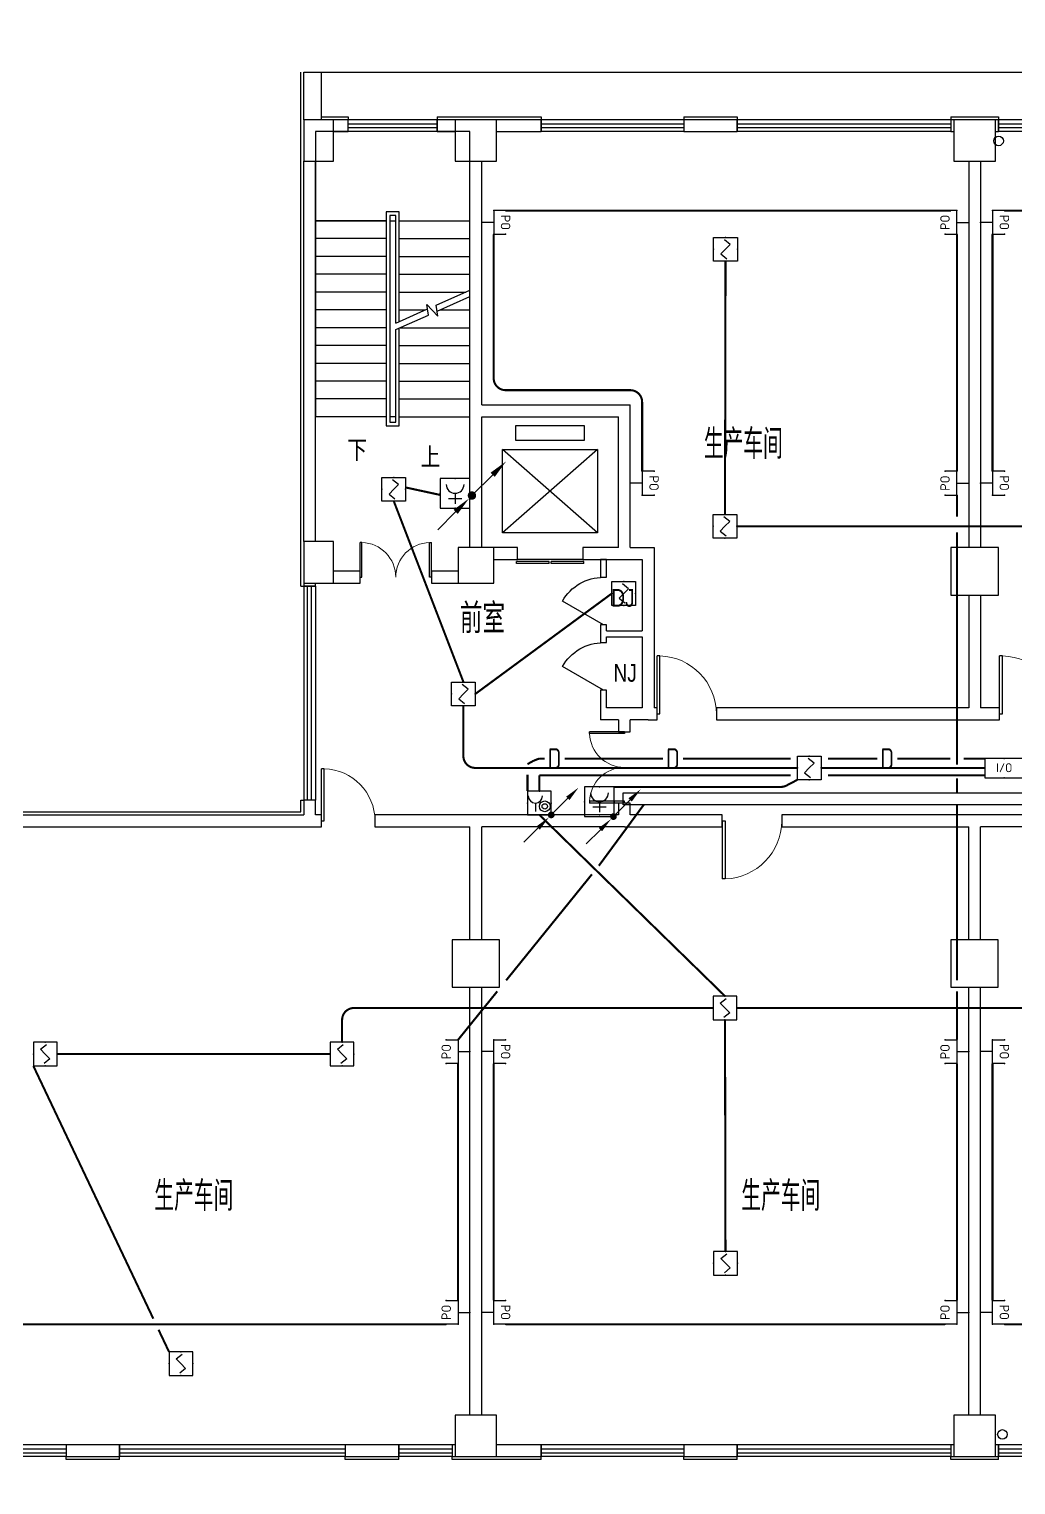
# Model space of a CAD drawing. Extents: x 2166032 to 5302137, y 581493 to 2416206.
# Drawn here: x 2570464 to 2587083, y 1123625 to 1148125 of the extents above; entities that cross this region are included whole.
import ezdxf
from ezdxf.enums import TextEntityAlignment as Align

# ---------------------------------------------------------------- set-up
doc = ezdxf.new("R2010")
doc.units = 0
doc.header["$LTSCALE"] = 1000
doc.header["$MEASUREMENT"] = 0
doc.linetypes.add('CENTER2', pattern=[1.14, 0.75, -0.13, 0.13, -0.13])
for name, color, linetype in [('CABLETRAY', 4, 'Continuous'), ('COLUMN', 2, 'Continuous'), ('DIM_SYMB', 3, 'Continuous'), ('EQUIP-消防', 3, 'Continuous'), ('EQUIP-通讯', 3, 'Continuous'), ('LWIRE', 4, 'Continuous'), ('PUB_TEXT', 7, 'Continuous'), ('SIG_TEXT', 7, 'Continuous'), ('STAIR', 8, 'Continuous'), ('SURFACE', 8, 'Continuous'), ('WALL', 8, 'Continuous'), ('WINDOW', 8, 'Continuous'), ('WIRE-消防', 4, 'Continuous'), ('WIRE-电源', 10, 'Continuous'), ('WIRE-电话', 4, 'CENTER2'), ('WIRE-网络', 6, 'Continuous'), ('屋面', 151, 'Continuous')]:
    doc.layers.add(name, color=color, linetype=linetype)
doc.styles.add('_HZTXT', font='！tssdeng.shx', dxfattribs={"width": 0.8, "bigfont": '！tssdchn.shx'})
doc.styles.add('_TCH_DIM', font='tssdeng.shx', dxfattribs={"bigfont": 'tssdchn.shx'})
doc.styles.add('_TEL_DIM', font='@tssdeng.shx', dxfattribs={"width": 0.8, "height": 3.5, "bigfont": '!tssdchn.shx'})
doc.styles.get("Standard").update_dxf_attribs({"font": 'tssdeng.shx', "bigfont": 'tssdchn.shx'})
doc.styles.add('TSSD_REIN', font='tssdeng.shx', dxfattribs={"width": 0.7, "bigfont": 'tssdchn.shx'})

# ---------------------------------------------------------------- blocks, each defined once
blk = doc.blocks.new('$equip$00001847')
for p, q in [((-0.5, 0.499), (-0.5, 0.999)), ((0.5, 0.999), (0.5, 0.499)), ((0.5, 0.499), (-0.5, 0.499)), ((0, 0.5), (0, 0))]:
    blk.add_line(p, q)
for p in [(-0.5, 0.999), (0.5, 0.999), (-0.5, 0.499), (0, 0), (0.5, 0.499)]:
    blk.add_point(p)
at = {"color": 7, "style": '_TEL_DIM'}
blk.add_attdef('$TEXT$', text='', height=0.4, dxfattribs=at).set_placement((0, 0.999), align=Align.MIDDLE_CENTER)
at = {"color": 7, "style": '_TEL_DIM', "flags": 1}
blk.add_attdef('A', text='', height=0.00002, dxfattribs=at).set_placement((0, 0), align=Align.MIDDLE_CENTER)
blk = doc.blocks.new('$equip$00001700')
for p, q in [((-0.5, 0.5), (-0.5, -0.5)), ((0.5, 0.5), (-0.5, 0.5)), ((-0.2, 0.2), (0.05, 0.4)), ((0, 0), (-0.2, 0.2)), ((0, 0), (0.2, -0.2)), ((0.5, -0.5), (0.5, 0.5)), ((-0.5, -0.5), (0.5, -0.5)), ((0.2, -0.2), (-0.05, -0.4))]:
    blk.add_line(p, q)
for p in [(-0.5, 0), (0, 0.5), (0.5, 0), (0, -0.5)]:
    blk.add_point(p)
at = {"flags": 1}
for tag, height, p in [('A', 0.00002, (0, 0)), ('B', 0.4, (0.75, -0.204))]:
    blk.add_attdef(tag, text='', height=height, dxfattribs=at).set_placement(p, align=Align.MIDDLE_CENTER)
blk = doc.blocks.new('$equip$00001711')
for p, q in [((-0.5, 1), (-0.5, 0)), ((0.5, 1), (-0.5, 1)), ((0.5, 0), (0.5, 1)), ((-0.5, 0), (0.5, 0)), ((-0.169, 0.5), (-0.169, 0.15))]:
    blk.add_line(p, q)
for radius in [0.226, 0.113]:
    blk.add_circle((0.227, 0.36), radius)
blk.add_arc((-0.169, 0.8), 0.3, 180, 0)
for p in [(0, 1), (-0.5, 0.5), (0, 0), (0.5, 0.5)]:
    blk.add_point(p)
at = {"flags": 1}
for tag, height, p in [('A', 0.00002, (0, 0)), ('B', 0.4, (0.759, 0.309))]:
    blk.add_attdef(tag, text='', height=height, dxfattribs=at).set_placement(p, align=Align.MIDDLE_CENTER)
blk = doc.blocks.new('$equip$00001712')
for p, q in [((-0.5, 1), (-0.5, 0)), ((0.5, 1), (-0.5, 1)), ((0.5, 0), (0.5, 1)), ((0, 0.5), (0, 0.15)), ((-0.5, 0), (0.5, 0)), ((-0.219, 0.331), (0.222, 0.331))]:
    blk.add_line(p, q)
blk.add_arc((0, 0.8), 0.3, 180, 0)
for p in [(0, 1), (-0.5, 0.5), (0.5, 0.5), (0, 0)]:
    blk.add_point(p)
at = {"flags": 1}
for tag, height, p in [('B', 0.4, (0.726, 0.302)), ('A', 0.00002, (0, 0))]:
    blk.add_attdef(tag, text='', height=height, dxfattribs=at).set_placement(p, align=Align.MIDDLE_CENTER)
blk = doc.blocks.new('$TelecSys$00000081')
for p, q in [((0.104, 0.104), (0.104, 0.104)), ((-0.104, -0.104), (-0.104, -0.104)), ((-1.15, -1.15), (-0.55, -0.55))]:
    blk.add_line(p, q)
at = {"const_width": 0.142}
blk.add_lwpolyline([(0.071, 0, 1), (-0.071, 0, 1)], format="xyb", close=True, dxfattribs=at)
blk.add_solid([(-0.62, -0.48), (-0.48, -0.62), (-0.1, -0.1)])
at = {"width": 0.8, "flags": 9}
blk.add_attdef('A', (0, 0), '', height=0.00002, rotation=180, dxfattribs=at)
blk = doc.blocks.new('$TelecSys$00000079')
for p, q in [((0.7, 0.7), (0, 0)), ((0.104, 0.104), (0.104, 0.104)), ((-0.104, -0.104), (-0.104, -0.104))]:
    blk.add_line(p, q)
at = {"const_width": 0.142}
blk.add_lwpolyline([(-0.071, 0, 1), (0.071, 0, 1)], format="xyb", close=True, dxfattribs=at)
blk.add_solid([(0.63, 0.77), (0.77, 0.63), (1.15, 1.15)])
at = {"width": 0.8, "flags": 9}
blk.add_attdef('A', (0, 0), '', height=0.00002, dxfattribs=at)
blk = doc.blocks.new('$equip$00001926')
for p, q in [((0.65, 0.65), (-0.65, 0.65)), ((-0.65, 0.65), (-0.65, 0)), ((0.65, 0), (0.65, 0.65)), ((-0.65, 0), (0.65, 0))]:
    blk.add_line(p, q)
for p in [(0, 0.65), (-0.65, 0.325), (0, 0), (0.65, 0.325)]:
    blk.add_point(p)
at = {"color": 7, "style": '_TEL_DIM'}
blk.add_attdef('$TEXT$', text='', height=0.3, dxfattribs=at).set_placement((0.006, 0.343), align=Align.MIDDLE_CENTER)
at = {"color": 7, "style": '_TEL_DIM', "flags": 1}
blk.add_attdef('A', text='', height=0.00002, dxfattribs=at).set_placement((0, 0), align=Align.MIDDLE_CENTER)
blk = doc.blocks.new('$DorLib2D$00000002')
for p, q in [((-0.5, 0), (-0.5, 0.4875)), ((-0.475, 0.4875), (-0.5, 0.4875)), ((-0.475, 0), (-0.475, 0.4875)), ((0.475, 0), (0.475, 0.4875)), ((0.475, 0.4875), (0.5, 0.4875)), ((0.5, 0), (0.5, 0.4875)), ((-0.5, 0), (-0.475, 0)), ((0.5, 0), (0.475, 0))]:
    blk.add_line(p, q)
at = {"lineweight": 13}
for centre, start, end in [((-0.4875, 0), 0, 88.53072), ((0.4875, 0), 91.46928, 180)]:
    blk.add_arc(centre, 0.4875, start, end, dxfattribs=at)
blk = doc.blocks.new('$TCHSYS$WIN2D')
for p, q in [((-0.5, 0.5), (0.5, 0.5)), ((-0.5, 0.5), (-0.5, -0.5)), ((0.5, 0.5), (0.5, -0.5)), ((0.5, 0.1667), (-0.5, 0.1667)), ((0.5, -0.1667), (-0.5, -0.1667)), ((-0.5, -0.5), (0.5, -0.5))]:
    blk.add_line(p, q)
blk = doc.blocks.new('$TCHSYS$LDOR22D')
for p, q in [((-0.517, 0.833), (-0.017, 0.833)), ((-0.517, 0.833), (-0.517, 0.667)), ((-0.017, 0.833), (-0.017, 0.667)), ((0.017, 0.833), (0.017, 0.667)), ((0.017, 0.833), (0.517, 0.833)), ((0.517, 0.833), (0.517, 0.667)), ((-0.517, 0.667), (-0.017, 0.667)), ((-0.5, 0.5), (0.5, 0.5)), ((0.017, 0.667), (0.517, 0.667))]:
    blk.add_line(p, q)
blk = doc.blocks.new('$DorLib2D$00000214')
at = {"color": 0}
blk.add_line((0.5, 0), (0, 0.866), dxfattribs=at)
blk.add_arc((0.5, 0), 1, 120, 180, dxfattribs=at)
blk = doc.blocks.new('$TCHSYS$DOOR2D')
for p, q in [((0.45, 0.975), (0.5, 0.975)), ((0.45, 0), (0.45, 0.975)), ((0.5, 0), (0.5, 0.975)), ((0.5, 0), (0.45, 0))]:
    blk.add_line(p, q)
at = {"lineweight": 13}
blk.add_arc((0.475, 0), 0.975, 91.4693, 180, dxfattribs=at)
blk = doc.blocks.new('$DorLib2D$00000001')
for p, q in [((0.45, 0.975), (0.5, 0.975)), ((0.45, 0), (0.45, 0.975)), ((0.5, 0), (0.5, 0.975)), ((0.5, 0), (0.45, 0))]:
    blk.add_line(p, q)
at = {"lineweight": 13}
blk.add_arc((0.475, 0), 0.975, 91.4693, 180, dxfattribs=at)

msp = doc.modelspace()

# ---------------------------------------------------------------- linework, layer by layer
msp.add_circle((2604640.5, 1020101.3), 438608.5)
at = {"layer": 'CABLETRAY'}
for p, q in [((2580469.2, 1135072.5), (2580469.2, 1135272.5)), ((2580469.2, 1135272.5), (2617874.4, 1135272.5)), ((2617874.4, 1135072.5), (2580469.2, 1135072.5))]:
    msp.add_line(p, q, dxfattribs=at)
at = {"layer": 'COLUMN'}
for p, q in [((2575588.9, 1146600.3), (2575088.9, 1146600.3)), ((2575088.9, 1146600.3), (2575088.9, 1145900.3)), ((2575588.9, 1145900.3), (2575588.9, 1146600.3)), ((2578337.3, 1146600.3), (2577637.3, 1146600.3)), ((2577637.3, 1146600.3), (2577637.3, 1145900.3)), ((2578337.3, 1145900.3), (2578337.3, 1146600.3)), ((2586737.3, 1146600.3), (2586037.3, 1146600.3)), ((2586037.3, 1146600.3), (2586037.3, 1145900.3)), ((2586737.3, 1145900.3), (2586737.3, 1146600.3)), ((2575088.9, 1145900.3), (2575588.9, 1145900.3)), ((2577637.3, 1145900.3), (2578337.3, 1145900.3)), ((2586037.3, 1145900.3), (2586737.3, 1145900.3)), ((2575588.9, 1139500.3), (2575088.9, 1139500.3)), ((2575088.9, 1139500.3), (2575088.9, 1138800.3)), ((2575588.9, 1138800.3), (2575588.9, 1139500.3)), ((2578288.9, 1139400.3), (2577688.9, 1139400.3)), ((2577688.9, 1139400.3), (2577688.9, 1138800.3)), ((2578288.9, 1138800.3), (2578288.9, 1139400.3)), ((2586788.9, 1139400.3), (2585988.9, 1139400.3)), ((2585988.9, 1139400.3), (2585988.9, 1138600.3)), ((2586788.9, 1138600.3), (2586788.9, 1139400.3)), ((2575088.9, 1138800.3), (2575588.9, 1138800.3)), ((2577688.9, 1138800.3), (2578288.9, 1138800.3)), ((2585988.9, 1138600.3), (2586788.9, 1138600.3)), ((2578387.3, 1132800.3), (2577587.3, 1132800.3)), ((2577587.3, 1132800.3), (2577587.3, 1132000.3)), ((2578387.3, 1132000.3), (2578387.3, 1132800.3)), ((2586787.3, 1132800.3), (2585987.3, 1132800.3)), ((2585987.3, 1132800.3), (2585987.3, 1132000.3)), ((2586787.3, 1132000.3), (2586787.3, 1132800.3)), ((2577587.3, 1132000.3), (2578387.3, 1132000.3)), ((2585987.3, 1132000.3), (2586787.3, 1132000.3)), ((2578338.6, 1124800.5), (2577638.6, 1124800.5)), ((2577638.6, 1124800.5), (2577638.6, 1124100.5)), ((2578338.6, 1124100.5), (2578338.6, 1124800.5)), ((2586738.6, 1124800.5), (2586038.6, 1124800.5)), ((2586038.6, 1124800.5), (2586038.6, 1124100.5)), ((2586738.6, 1124100.5), (2586738.6, 1124800.5)), ((2577638.6, 1124100.5), (2578338.6, 1124100.5)), ((2586038.6, 1124100.5), (2586738.6, 1124100.5))]:
    msp.add_line(p, q, dxfattribs=at)
at = {"layer": 'DIM_SYMB'}
for points in [[(2575963.9, 1141308.3, 0, 0, 0), (2575963.9, 1145658.3, 0, 0, 0), (2577213.9, 1145658.3, 0, 0, 0), (2577213.9, 1143558.3, 80, 0, 0), (2577213.9, 1143258.3, 0, 0, 0)], [(2577213.9, 1141192.3, 0, 0, 0), (2577213.9, 1142542.3, 80, 0, 0), (2577213.9, 1142842.3, 0, 0, 0)]]:
    msp.add_lwpolyline(points, format="xyseb", dxfattribs=at)
at = {"layer": 'STAIR'}
for p, q in [((2575288.9, 1147400.3), (2619688.9, 1147400.3)), ((2577888.9, 1146400.3), (2575288.9, 1146400.3)), ((2575288.9, 1146400.3), (2575288.9, 1144900.3)), ((2577888.9, 1144900.3), (2577888.9, 1146400.3)), ((2576698.9, 1145050.3), (2576478.9, 1145050.3)), ((2576478.9, 1145050.3), (2576478.9, 1141450.3)), ((2576638.9, 1144990.3), (2576538.9, 1144990.3)), ((2576538.9, 1144990.3), (2576538.9, 1141510.3)), ((2576638.9, 1143177.7), (2576638.9, 1144990.3)), ((2576698.9, 1143204.3), (2576698.9, 1145050.3)), ((2575288.9, 1144900.3), (2575288.9, 1141600.3)), ((2576478.9, 1144900.3), (2575288.9, 1144900.3)), ((2575288.9, 1144900.3), (2576478.9, 1144900.3)), ((2576538.9, 1144900.3), (2576538.9, 1141600.3)), ((2576538.9, 1144900.3), (2576638.9, 1144900.3)), ((2576638.9, 1143177.7), (2576638.9, 1144900.3)), ((2576698.9, 1144900.3), (2577888.9, 1144900.3)), ((2576698.9, 1144900.3), (2577888.9, 1144900.3)), ((2577888.9, 1143732.3), (2577888.9, 1144900.3)), ((2576478.9, 1144600.3), (2575288.9, 1144600.3)), ((2576698.9, 1144600.3), (2577888.9, 1144600.3)), ((2576478.9, 1144300.3), (2575288.9, 1144300.3)), ((2576698.9, 1144300.3), (2577888.9, 1144300.3)), ((2576478.9, 1144000.3), (2575288.9, 1144000.3)), ((2576698.9, 1144000.3), (2577888.9, 1144000.3)), ((2576478.9, 1143700.3), (2575288.9, 1143700.3)), ((2576698.9, 1143700.3), (2577816.8, 1143700.3)), ((2577319.7, 1143479.8), (2577888.9, 1143732.3)), ((2577189.8, 1143312.7), (2577162.1, 1143489)), ((2577162.1, 1143489), (2577348.7, 1143295.3)), ((2577348.7, 1143295.3), (2577319.7, 1143479.8)), ((2577335.8, 1143377.5), (2577888.9, 1143622.9)), ((2577888.9, 1141600.3), (2577888.9, 1143622.9)), ((2576478.9, 1143400.3), (2575288.9, 1143400.3)), ((2576638.9, 1143177.7), (2577173.7, 1143415)), ((2576638.9, 1143068.3), (2577189.8, 1143312.7)), ((2576698.9, 1143400.3), (2577140.6, 1143400.3)), ((2577387.2, 1143400.3), (2577888.9, 1143400.3)), ((2576478.9, 1143100.3), (2575288.9, 1143100.3)), ((2576638.9, 1141600.3), (2576638.9, 1143068.3)), ((2576638.9, 1141510.3), (2576638.9, 1143068.3)), ((2576698.9, 1141450.3), (2576698.9, 1143094.9)), ((2576711, 1143100.3), (2577888.9, 1143100.3)), ((2576478.9, 1142800.3), (2575288.9, 1142800.3)), ((2576698.9, 1142800.3), (2577888.9, 1142800.3)), ((2576478.9, 1142500.3), (2575288.9, 1142500.3)), ((2576698.9, 1142500.3), (2577888.9, 1142500.3)), ((2576478.9, 1142200.3), (2575288.9, 1142200.3)), ((2576698.9, 1142200.3), (2577888.9, 1142200.3)), ((2576478.9, 1141900.3), (2575288.9, 1141900.3)), ((2576698.9, 1141900.3), (2577888.9, 1141900.3)), ((2576478.9, 1141600.3), (2575288.9, 1141600.3)), ((2576638.9, 1141600.3), (2576538.9, 1141600.3)), ((2576538.9, 1141510.3), (2576638.9, 1141510.3)), ((2576698.9, 1141600.3), (2577888.9, 1141600.3)), ((2576478.9, 1141450.3), (2576698.9, 1141450.3)), ((2578663.9, 1141202.9), (2578663.9, 1141452.9)), ((2578663.9, 1141452.9), (2579813.9, 1141452.9)), ((2579813.9, 1141452.9), (2579813.9, 1141202.9)), ((2578438.9, 1139650.3), (2578438.9, 1141050.3)), ((2578438.9, 1141050.3), (2580038.9, 1141050.3)), ((2580038.9, 1141050.3), (2578438.9, 1139650.3)), ((2580038.9, 1139650.3), (2578438.9, 1141050.3)), ((2579813.9, 1141202.9), (2578663.9, 1141202.9)), ((2580038.9, 1141050.3), (2580038.9, 1139650.3)), ((2580038.9, 1139650.3), (2578438.9, 1139650.3))]:
    msp.add_line(p, q, dxfattribs=at)
at = {"layer": 'SURFACE'}
for p, q in [((2575038.9, 1146500.3), (2575038.9, 1147400.3)), ((2575388.9, 1146650.3), (2575838.9, 1146650.3)), ((2575838.9, 1146650.3), (2575838.9, 1146600.3)), ((2577338.9, 1146650.3), (2577338.9, 1146600.3)), ((2577338.9, 1146650.3), (2578087.3, 1146650.3)), ((2578087.3, 1146650.3), (2579088.9, 1146650.3)), ((2579088.9, 1146650.3), (2579088.9, 1146600.3)), ((2581488.9, 1146650.3), (2581488.9, 1146600.3)), ((2581488.9, 1146650.3), (2582388.9, 1146650.3)), ((2582388.9, 1146650.3), (2582388.9, 1146600.3)), ((2585988.9, 1146650.3), (2585988.9, 1146600.3)), ((2585988.9, 1146650.3), (2586388.9, 1146650.3)), ((2586388.9, 1146650.3), (2586788.9, 1146650.3)), ((2586788.9, 1146650.3), (2586788.9, 1146600.3)), ((2575038.9, 1139150.3), (2575038.9, 1146500.3)), ((2575038.9, 1138750.3), (2575038.9, 1139150.3)), ((2575038.9, 1138750.3), (2575088.9, 1138750.3)), ((2575038.9, 1135150.3), (2575088.9, 1135150.3)), ((2575038.9, 1134950.3), (2575038.9, 1135150.3)), ((2567838.9, 1134950.3), (2575038.9, 1134950.3)), ((2571088.9, 1124050.3), (2571088.9, 1124100.3)), ((2571988.8, 1124050.3), (2571988.8, 1124100.3)), ((2575788.8, 1124050.3), (2575788.8, 1124100.3)), ((2576688.6, 1124050.3), (2576688.6, 1124100.3)), ((2577588.6, 1124050.3), (2577588.6, 1124100.3)), ((2579088.6, 1124050.3), (2579088.6, 1124100.3)), ((2581488.6, 1124050.3), (2581488.6, 1124100.3)), ((2582388.6, 1124050.3), (2582388.6, 1124100.3)), ((2585988.6, 1124050.3), (2585988.6, 1124100.3)), ((2586788.6, 1124050.3), (2586788.6, 1124100.3)), ((2571988.8, 1124050.3), (2571088.9, 1124050.3)), ((2576688.6, 1124050.3), (2575788.8, 1124050.3)), ((2577988.6, 1124050.3), (2577588.6, 1124050.3)), ((2579088.6, 1124050.3), (2577988.6, 1124050.3)), ((2582388.6, 1124050.3), (2581488.6, 1124050.3)), ((2586413.7, 1124050.3), (2585988.6, 1124050.3)), ((2586788.6, 1124050.3), (2586413.7, 1124050.3))]:
    msp.add_line(p, q, dxfattribs=at)
at = {"layer": 'WALL'}
for p, q in [((2575088.9, 1146600.3), (2575088.9, 1147400.3)), ((2575088.9, 1147400.3), (2575388.9, 1147400.3)), ((2575388.9, 1146600.3), (2575388.9, 1147400.3)), ((2575838.9, 1146600.3), (2575588.9, 1146600.3)), ((2575588.9, 1146400.3), (2575838.9, 1146400.3)), ((2575838.9, 1146400.3), (2575838.9, 1146600.3)), ((2577637.3, 1146600.3), (2577338.9, 1146600.3)), ((2577338.9, 1146600.3), (2577338.9, 1146400.3)), ((2577338.9, 1146400.3), (2577637.3, 1146400.3)), ((2579088.9, 1146600.3), (2578337.3, 1146600.3)), ((2578337.3, 1146400.3), (2579088.9, 1146400.3)), ((2579088.9, 1146400.3), (2579088.9, 1146600.3)), ((2582388.9, 1146600.3), (2581488.9, 1146600.3)), ((2581488.9, 1146600.3), (2581488.9, 1146400.3)), ((2581488.9, 1146400.3), (2582388.9, 1146400.3)), ((2582388.9, 1146400.3), (2582388.9, 1146600.3)), ((2586037.3, 1146600.3), (2585988.9, 1146600.3)), ((2585988.9, 1146600.3), (2585988.9, 1146400.3)), ((2585988.9, 1146400.3), (2586037.3, 1146400.3)), ((2586788.9, 1146600.3), (2586737.3, 1146600.3)), ((2586737.3, 1146400.3), (2586788.9, 1146400.3)), ((2586788.9, 1146400.3), (2586788.9, 1146600.3)), ((2575088.9, 1139500.3), (2575088.9, 1145900.3)), ((2575288.9, 1139500.3), (2575288.9, 1145900.3)), ((2577888.9, 1141700.3), (2577888.9, 1145900.3)), ((2578088.9, 1141800.3), (2578088.9, 1145900.3)), ((2586288.9, 1145900.3), (2586288.9, 1139400.3)), ((2586488.9, 1145900.3), (2586488.9, 1139400.3)), ((2578088.9, 1141800.3), (2580588.9, 1141800.3)), ((2580588.9, 1139400.3), (2580588.9, 1141800.3)), ((2577888.9, 1139400.3), (2577888.9, 1141700.3)), ((2578088.9, 1139400.3), (2578088.9, 1141600.3)), ((2578088.9, 1141600.3), (2580388.9, 1141600.3)), ((2580388.9, 1139400.3), (2580388.9, 1141600.3)), ((2578688.9, 1139400.3), (2578288.9, 1139400.3)), ((2578688.9, 1139200.3), (2578688.9, 1139400.3)), ((2580388.9, 1139400.3), (2579788.9, 1139400.3)), ((2579788.9, 1139400.3), (2579788.9, 1139200.3)), ((2580588.9, 1139400.3), (2580988.9, 1139400.3)), ((2580988.9, 1139400.3), (2580988.9, 1137950.3)), ((2578288.9, 1139200.3), (2578688.9, 1139200.3)), ((2579788.9, 1139200.3), (2580488.9, 1139200.3)), ((2580088.9, 1139200.3), (2580088.9, 1138900.3)), ((2580188.9, 1139200.3), (2580088.9, 1139200.3)), ((2580188.9, 1138900.3), (2580188.9, 1139200.3)), ((2580488.9, 1139200.3), (2580788.9, 1139200.3)), ((2580788.9, 1139200.3), (2580788.9, 1138000.3)), ((2575088.9, 1138800.3), (2575088.9, 1138750.3)), ((2575288.9, 1138750.3), (2575288.9, 1138800.3)), ((2576038.9, 1139000.3), (2575588.9, 1139000.3)), ((2575588.9, 1138800.3), (2576038.9, 1138800.3)), ((2576038.9, 1138800.3), (2576038.9, 1139000.3)), ((2577688.9, 1139000.3), (2577238.9, 1139000.3)), ((2577238.9, 1139000.3), (2577238.9, 1138800.3)), ((2577238.9, 1138800.3), (2577688.9, 1138800.3)), ((2580088.9, 1138900.3), (2580188.9, 1138900.3)), ((2575088.9, 1138750.3), (2575288.9, 1138750.3)), ((2586288.9, 1138600.3), (2586288.9, 1136700.3)), ((2586488.9, 1138600.3), (2586488.9, 1136700.3)), ((2580188.9, 1138100.3), (2580088.9, 1138100.3)), ((2580088.9, 1138100.3), (2580088.9, 1137950.3)), ((2580188.9, 1138000.3), (2580188.9, 1138100.3)), ((2580088.9, 1137950.3), (2580088.9, 1137800.3)), ((2580088.9, 1137800.3), (2580188.9, 1137800.3)), ((2580188.9, 1138000.3), (2580788.9, 1138000.3)), ((2580188.9, 1137800.3), (2580188.9, 1137900.3)), ((2580188.9, 1137900.3), (2580788.9, 1137900.3)), ((2580788.9, 1137900.3), (2580788.9, 1136700.3)), ((2580988.9, 1137950.3), (2580988.9, 1136700.3)), ((2580188.9, 1137000.3), (2580088.9, 1137000.3)), ((2580088.9, 1137000.3), (2580088.9, 1136500.3)), ((2580188.9, 1136700.3), (2580188.9, 1137000.3)), ((2580488.9, 1136700.3), (2580188.9, 1136700.3)), ((2580788.9, 1136700.3), (2580488.9, 1136700.3)), ((2581038.9, 1136700.3), (2580988.9, 1136700.3)), ((2581038.9, 1136500.3), (2581038.9, 1136700.3)), ((2586288.9, 1136700.3), (2582038.9, 1136700.3)), ((2582038.9, 1136700.3), (2582038.9, 1136500.3)), ((2586808.9, 1136700.3), (2586488.9, 1136700.3)), ((2586808.9, 1136500.3), (2586808.9, 1136700.3)), ((2580388.9, 1136500.3), (2580088.9, 1136500.3)), ((2580388.9, 1136500.3), (2580388.9, 1136300.3)), ((2580888.9, 1136500.3), (2580588.9, 1136500.3)), ((2580588.9, 1136300.3), (2580588.9, 1136500.3)), ((2580888.9, 1136500.3), (2581038.9, 1136500.3)), ((2582038.9, 1136500.3), (2586388.9, 1136500.3)), ((2586388.9, 1136500.3), (2586808.9, 1136500.3)), ((2580388.9, 1136300.3), (2580588.9, 1136300.3)), ((2575288.9, 1135150.3), (2575088.9, 1135150.3)), ((2575088.9, 1135150.3), (2575088.9, 1134900.3)), ((2575288.9, 1134900.3), (2575288.9, 1135150.3)), ((2567888.9, 1134900.3), (2575088.9, 1134900.3)), ((2575388.9, 1134900.3), (2575288.9, 1134900.3)), ((2575388.9, 1134700.3), (2575388.9, 1134900.3)), ((2577988.9, 1134900.2), (2576288.9, 1134900.3)), ((2576288.9, 1134900.3), (2576288.9, 1134700.3)), ((2580388.9, 1134900.3), (2577988.9, 1134900.3)), ((2580588.9, 1135100.3), (2580388.9, 1135100.3)), ((2580388.9, 1135100.3), (2580388.9, 1134900.3)), ((2580588.9, 1134900.3), (2580588.9, 1135100.3)), ((2582138.7, 1134900.3), (2580588.9, 1134900.3)), ((2582138.7, 1134700.3), (2582138.7, 1134900.3)), ((2586388.9, 1134900.3), (2583138.7, 1134900.3)), ((2583138.7, 1134900.3), (2583138.7, 1134700.3)), ((2594688.9, 1134900.3), (2586388.9, 1134900.3)), ((2568088.9, 1134700.3), (2575188.9, 1134700.3)), ((2575188.9, 1134700.3), (2575188.9, 1134700.3)), ((2575188.9, 1134700.3), (2575388.9, 1134700.3)), ((2576288.9, 1134700.3), (2577888.9, 1134700.2)), ((2577888.9, 1132800.3), (2577888.9, 1134700.2)), ((2578088.9, 1132800.3), (2578088.9, 1134700.3)), ((2580488.9, 1134700.3), (2578088.9, 1134700.3)), ((2580488.9, 1134700.3), (2582138.7, 1134700.3)), ((2583138.7, 1134700.3), (2586288.9, 1134700.3)), ((2586288.9, 1132800.3), (2586288.9, 1134700.3)), ((2594688.9, 1134700.3), (2586488.9, 1134700.3)), ((2586488.9, 1132800.3), (2586488.9, 1134700.3)), ((2577888.9, 1124800.5), (2577888.9, 1132000.3)), ((2578088.9, 1124800.5), (2578088.9, 1132000.3)), ((2586288.9, 1124800.5), (2586288.9, 1132000.3)), ((2586488.9, 1124800.5), (2586488.9, 1132000.3)), ((2571988.8, 1124300.3), (2571088.9, 1124300.3)), ((2571088.9, 1124300.3), (2571088.9, 1124100.3)), ((2571088.9, 1124100.3), (2571988.8, 1124100.3)), ((2571988.8, 1124100.3), (2571988.8, 1124300.3)), ((2576688.6, 1124300.3), (2575788.8, 1124300.3)), ((2575788.8, 1124300.3), (2575788.8, 1124100.3)), ((2575788.8, 1124100.3), (2576688.6, 1124100.3)), ((2576688.6, 1124100.3), (2576688.6, 1124300.3)), ((2577638.6, 1124300.3), (2577588.6, 1124300.3)), ((2577588.6, 1124300.3), (2577588.6, 1124100.3)), ((2577588.6, 1124100.3), (2577988.6, 1124100.3)), ((2577988.6, 1124100.3), (2579088.6, 1124100.3)), ((2579088.6, 1124300.3), (2578338.6, 1124300.3)), ((2579088.6, 1124100.3), (2579088.6, 1124300.3)), ((2582388.6, 1124300.3), (2581488.6, 1124300.3)), ((2581488.6, 1124300.3), (2581488.6, 1124100.3)), ((2581488.6, 1124100.3), (2582388.6, 1124100.3)), ((2582388.6, 1124100.3), (2582388.6, 1124300.3)), ((2586038.6, 1124300.3), (2585988.6, 1124300.3)), ((2585988.6, 1124300.3), (2585988.6, 1124100.3)), ((2585988.6, 1124100.3), (2586413.7, 1124100.3)), ((2586413.7, 1124100.3), (2586788.6, 1124100.3)), ((2586788.6, 1124300.3), (2586738.6, 1124300.3)), ((2586788.6, 1124100.3), (2586788.6, 1124300.3))]:
    msp.add_line(p, q, dxfattribs=at)
msp.add_lwpolyline([(2575088.9, 1138800.3), (2575088.9, 1138800.3)], dxfattribs=at)
at = {"layer": 'WIRE-消防', "linetype": 'Continuous', "const_width": 35}
for points in [[(2582193, 1144220.6), (2582184.2, 1139958.3)], [(2576805.8, 1140411.5), (2577388.9, 1140285.4)], [(2576605.8, 1140181.3), (2577779.2, 1137136.5)], [(2582383.4, 1139758.3), (2590383.4, 1139758.3)], [(2577979.2, 1136936.5), (2580279, 1138627.6)], [(2586559.9, 1135691.3), (2583803.4, 1135691.3)], [(2579058.1, 1134900.5), (2582183.4, 1131851.3)], [(2582184.2, 1131451.3), (2582192.2, 1127555.1)], [(2582383.4, 1131651.3), (2590383.4, 1131651.4)], [(2570935.9, 1130875.5), (2575535.9, 1130875.5)], [(2570535.9, 1130675.5), (2572556.3, 1126421.3)], [(2572644.1, 1126236.3), (2572820.4, 1125865.1)]]:
    msp.add_lwpolyline(points, dxfattribs=at)
for points in [[(2583403.4, 1135691.3), (2577977.9, 1135691.3, -0.4142136), (2577777.9, 1135891.3), (2577777.9, 1136736.5)], [(2580319.9, 1135371.9), (2583126.5, 1135371.9, 0.1212961), (2583219.3, 1135394.7), (2583403.4, 1135491.3)], [(2581983.4, 1131651.3), (2575935.9, 1131651.3, 0.4142136), (2575735.9, 1131451.3), (2575735.9, 1131075.5)]]:
    msp.add_lwpolyline(points, format="xyb", dxfattribs=at)
at = {"layer": 'WIRE-电源', "linetype": 'Continuous', "const_width": 35}
msp.add_lwpolyline([(2579145.7, 1135847.9), (2579058.1, 1135847.9, 0.0780119), (2578858.1, 1135753.6), (2578858.1, 1135753.6)], format="xyb", dxfattribs=at)
for points in [[(2581138.9, 1135847.9), (2579483.2, 1135847.9)], [(2583290.9, 1135847.9), (2581476.3, 1135847.9)], [(2584747.9, 1135847.9), (2583915.9, 1135847.9)], [(2585976.8, 1135847.9), (2585085.4, 1135847.9)], [(2586559.9, 1135847.9), (2586201.8, 1135847.9)], [(2578858.1, 1135300.5), (2578858.1, 1135578.8)]]:
    msp.add_lwpolyline(points, dxfattribs=at)
at = {"layer": 'WIRE-电话', "linetype": 'CENTER2', "const_width": 35}
for points in [[(2579058.1, 1135300.5), (2579058.1, 1135565.6)], [(2579058.1, 1135565.6), (2583290.9, 1135565.6)], [(2583915.9, 1135565.6), (2586559.9, 1135565.6)]]:
    msp.add_lwpolyline(points, dxfattribs=at)
at = {"layer": 'WIRE-网络', "linetype": 'Continuous', "const_width": 35}
for points in [[(2578488.5, 1145071.8), (2585989.3, 1145071.8)], [(2586888.5, 1145071.8), (2594389.3, 1145071.8)], [(2586089.3, 1144671.8), (2586089.3, 1140684.2)], [(2586688.5, 1140684.3), (2586688.5, 1144671.8)], [(2586089.3, 1140284.2), (2586089.3, 1139917.4)], [(2586089.3, 1139656.1), (2586089.3, 1135744.1)], [(2580059.8, 1134045.1), (2580816.8, 1135072.5)], [(2586089.3, 1132115.9), (2586089.3, 1135072.5)], [(2578498.3, 1132115.9), (2579942.8, 1133900.6)], [(2577689.3, 1131116.4), (2578348.5, 1131930.9)], [(2586089.3, 1131116.3), (2586089.3, 1131930.9)], [(2577689.3, 1126728.8), (2577689.3, 1130716.4)], [(2578288.5, 1130716.3), (2578288.5, 1126728.7)], [(2586089.3, 1126728.7), (2586089.3, 1130716.3)], [(2586688.5, 1130716.3), (2586688.5, 1126728.8)], [(2568488.5, 1126328.8), (2577489.3, 1126328.8)], [(2578488.5, 1126328.7), (2585889.3, 1126328.7)], [(2586888.5, 1126328.8), (2594389.3, 1126328.8)]]:
    msp.add_lwpolyline(points, dxfattribs=at)
msp.add_lwpolyline([(2580788.5, 1140684.2), (2580788.5, 1141848.8, 0.4142136), (2580588.5, 1142048.8), (2578488.5, 1142048.8, -0.4142136), (2578288.5, 1142248.8), (2578288.5, 1144671.8)], format="xyb", dxfattribs=at)
at = {"layer": 'WIRE-网络', "color": 6, "linetype": 'Continuous', "const_width": 35}
msp.add_lwpolyline([(2586089.3, 1135518.6), (2586089.3, 1135272.5)], dxfattribs=at)
at = {"layer": '屋面', "color": 6}
for centre in [(2586792.2, 1146242.8), (2586855.7, 1124474.4)]:
    msp.add_circle(centre, 80, dxfattribs=at)

# ---------------------------------------------------------------- block references
at = {"layer": 'EQUIP-消防', "xscale": -400, "yscale": 400, "zscale": 400, "rotation": 180}
for p in [(2582193, 1144420.6), (2576605.8, 1140381.3), (2582183.4, 1139758.3), (2580479, 1138627.6), (2577779.2, 1136936.5), (2583603.4, 1135691.3)]:
    msp.add_blockref('$equip$00001700', p, dxfattribs=at)
at = {"layer": 'EQUIP-消防'}
for name, p, xscale, yscale, zscale in [('$equip$00001712', (2577638.9, 1140062.7), 500, 500, 500), ('$equip$00001712', (2580069.9, 1134871.9), 500, 500, 500), ('$equip$00001711', (2579058.1, 1134900.5), 400, 400, 400), ('$equip$00001700', (2582183.4, 1131651.3), 400, 400, 400), ('$equip$00001700', (2570735.9, 1130875.5), 400, 400, 400), ('$equip$00001700', (2575735.9, 1130875.5), 400, 400, 400), ('$equip$00001700', (2582193.1, 1127355.1), 400, 400, 400), ('$equip$00001700', (2573020.4, 1125665.1), 400, 400, 400)]:
    msp.add_blockref(name, p, dxfattribs=dict(at, xscale=xscale, yscale=yscale, zscale=zscale))
at = {"layer": 'EQUIP-消防', "color": 3, "xscale": 500, "yscale": 500, "zscale": 500}
msp.add_blockref('$equip$00001926', (2586884.9, 1135522.9), dxfattribs=at).add_auto_attribs({'$TEXT$': 'I/O'})
at = {"layer": 'EQUIP-通讯'}
ref = msp.add_blockref('$equip$00001847', (2578088.9, 1144871.8), dxfattribs=dict(at, xscale=-400, yscale=400, zscale=400, rotation=270))
ref.add_attrib('$TEXT$', 'PO', dxfattribs={"layer": '0', "color": 7, "height": 160, "rotation": 270, "style": '_TEL_DIM'}).set_placement((2578488.5, 1144871.8), align=Align.MIDDLE_CENTER)
ref = msp.add_blockref('$equip$00001847', (2586288.9, 1144871.8), dxfattribs=dict(at, xscale=-400, yscale=400, zscale=400, rotation=90))
ref.add_attrib('$TEXT$', 'PO', dxfattribs={"layer": '0', "color": 7, "height": 160, "rotation": 90, "style": '_TEL_DIM'}).set_placement((2585889.3, 1144871.8), align=Align.MIDDLE_CENTER)
ref = msp.add_blockref('$equip$00001847', (2586488.9, 1144871.8), dxfattribs=dict(at, xscale=-400, yscale=400, zscale=400, rotation=270))
ref.add_attrib('$TEXT$', 'PO', dxfattribs={"layer": '0', "color": 7, "height": 160, "rotation": 270, "style": '_TEL_DIM'}).set_placement((2586888.5, 1144871.8), align=Align.MIDDLE_CENTER)
ref = msp.add_blockref('$equip$00001847', (2580588.9, 1140484.2), dxfattribs=dict(at, xscale=-400, yscale=400, zscale=400, rotation=270))
ref.add_attrib('$TEXT$', 'PO', dxfattribs={"layer": '0', "color": 7, "height": 160, "rotation": 270, "style": '_TEL_DIM'}).set_placement((2580988.5, 1140484.2), align=Align.MIDDLE_CENTER)
ref = msp.add_blockref('$equip$00001847', (2586288.9, 1140484.2), dxfattribs=dict(at, xscale=-400, yscale=400, zscale=400, rotation=90))
ref.add_attrib('$TEXT$', 'PO', dxfattribs={"layer": '0', "color": 7, "height": 160, "rotation": 90, "style": '_TEL_DIM'}).set_placement((2585889.3, 1140484.2), align=Align.MIDDLE_CENTER)
ref = msp.add_blockref('$equip$00001847', (2586488.9, 1140484.2), dxfattribs=dict(at, xscale=-400, yscale=400, zscale=400, rotation=270))
ref.add_attrib('$TEXT$', 'PO', dxfattribs={"layer": '0', "color": 7, "height": 160, "rotation": 270, "style": '_TEL_DIM'}).set_placement((2586888.5, 1140484.2), align=Align.MIDDLE_CENTER)
at = {"layer": 'EQUIP-通讯', "xscale": 400, "yscale": 400, "zscale": 400}
for p, rotation in [((2577888.9, 1130916.4), 90), ((2578088.9, 1130916.3), 270), ((2586288.9, 1130916.3), 90), ((2586488.9, 1130916.4), 270), ((2577888.9, 1126528.8), 90), ((2578088.9, 1126528.7), 270), ((2586288.9, 1126528.7), 90), ((2586488.9, 1126528.8), 270)]:
    msp.add_blockref('$equip$00001847', p, dxfattribs=dict(at, rotation=rotation)).add_auto_attribs({'$TEXT$': 'PO'})
at = {"layer": 'LWIRE'}
for name, p, xscale, yscale, zscale in [('$TelecSys$00000079', (2577922.3, 1140275.4), 500, 500, 500), ('$TelecSys$00000081', (2577922.3, 1140275.4), 500, 500, 500), ('$TelecSys$00000079', (2579258.1, 1134900.5), 400, 400, 400), ('$TelecSys$00000079', (2580305, 1134871.9), 400, 400, 400), ('$TelecSys$00000081', (2579258.1, 1134900.5), 400, 400, 400), ('$TelecSys$00000081', (2580305, 1134871.9), 400, 400, 400)]:
    msp.add_blockref(name, p, dxfattribs=dict(at, xscale=xscale, yscale=yscale, zscale=zscale))
at = {"layer": 'WINDOW'}
for name, p, xscale, yscale, zscale, rotation in [('$TCHSYS$WIN2D', (2576588.9, 1146500.3), -1500, -200, -1500, 359.9999999998573), ('$TCHSYS$WIN2D', (2580288.9, 1146500.3), -2400, 200, -2400, 359.9999999998537), ('$TCHSYS$WIN2D', (2584188.9, 1146500.3), -3600, 200, -3600, 359.9999999998537), ('$DorLib2D$00000002', (2576638.9, 1138900.3), 1200, -1200, 1200, 180), ('$DorLib2D$00000214', (2580138.9, 1138500.3), -800, 800, -800, 89.99999999987193), ('$TCHSYS$WIN2D', (2575188.9, 1136950.3), -3600, -200, -3600, 89.99999999999388), ('$DorLib2D$00000214', (2580138.9, 1137400.3), -800, 800, -800, 89.9999999998419), ('$TCHSYS$DOOR2D', (2581538.9, 1136600.3), 1000, -1000, 1000, 179.9999999999685), ('$TCHSYS$DOOR2D', (2587308.9, 1136600.3), 1000, -1000, 1000, 179.9999999999682), ('$DorLib2D$00000002', (2580488.9, 1135700.3), 1200, -1200, 1200, 269.9999999999407), ('$DorLib2D$00000001', (2575838.9, 1134800.3), -900, 900, -900, 359.9988590393442), ('$TCHSYS$DOOR2D', (2582638.7, 1134800.3), 1000, 1000, 1000, 180), ('$TCHSYS$WIN2D', (2569888.9, 1124200.3), 2400, -200, 2400, 179.9999999999986), ('$TCHSYS$WIN2D', (2573888.8, 1124200.3), 3800, -200, 3800, 179.9999999999986), ('$TCHSYS$WIN2D', (2577138.6, 1124200.3), 900, -200, 900, 179.9999999999986), ('$TCHSYS$WIN2D', (2580288.6, 1124200.3), 2400, -200, 2400, 180), ('$TCHSYS$WIN2D', (2584188.6, 1124200.3), 3600, -200, 3600, 180), ('$TCHSYS$WIN2D', (2588588.6, 1124200.3), 3600, -200, 3600, 179.9999999999984)]:
    msp.add_blockref(name, p, dxfattribs=dict(at, xscale=xscale, yscale=yscale, zscale=zscale, rotation=rotation))
for name, p, xscale, yscale, zscale in [('$TCHSYS$WIN2D', (2588588.9, 1146500.3), -3600, 200, -3600), ('$TCHSYS$LDOR22D', (2579238.9, 1139300.3), -1100, -200, -1100)]:
    msp.add_blockref(name, p, dxfattribs=dict(at, xscale=xscale, yscale=yscale, zscale=zscale))

# ---------------------------------------------------------------- texts
at = {"layer": 'PUB_TEXT'}
for s, height, style, width, p in [('生产车间', 500, 'TSSD_REIN', 0.7, (2581826.6, 1140891)), ('DJ', 300, '_HZTXT', 0.8, (2580268.6, 1138404)), ('前室', 500, '_HZTXT', 0.8, (2577720.1, 1137958.8)), ('NJ', 300, '_HZTXT', 0.8, (2580306.4, 1137141.1)), ('生产车间', 500, 'TSSD_REIN', 0.7, (2572573.9, 1128235.6)), ('生产车间', 500, 'TSSD_REIN', 0.7, (2582458.5, 1128235.6))]:
    msp.add_text(s, height=height, dxfattribs=dict(at, style=style, width=width)).set_placement(p)
at = {"layer": 'PUB_TEXT', "style": '_TCH_DIM'}
for s, p in [('下', (2575822, 1140858.3)), ('上', (2577058.2, 1140742.3))]:
    msp.add_text(s, height=350, dxfattribs=at).set_placement(p)
at = {"layer": 'SIG_TEXT', "style": '_TEL_DIM', "width": 0.8}
for p in [(2579314.4, 1135847.9), (2581307.6, 1135847.9), (2584916.7, 1135847.9)]:
    msp.add_text('D', height=350, dxfattribs=at).set_placement(p, align=Align.MIDDLE_CENTER)

doc.saveas('drawing.dxf')
